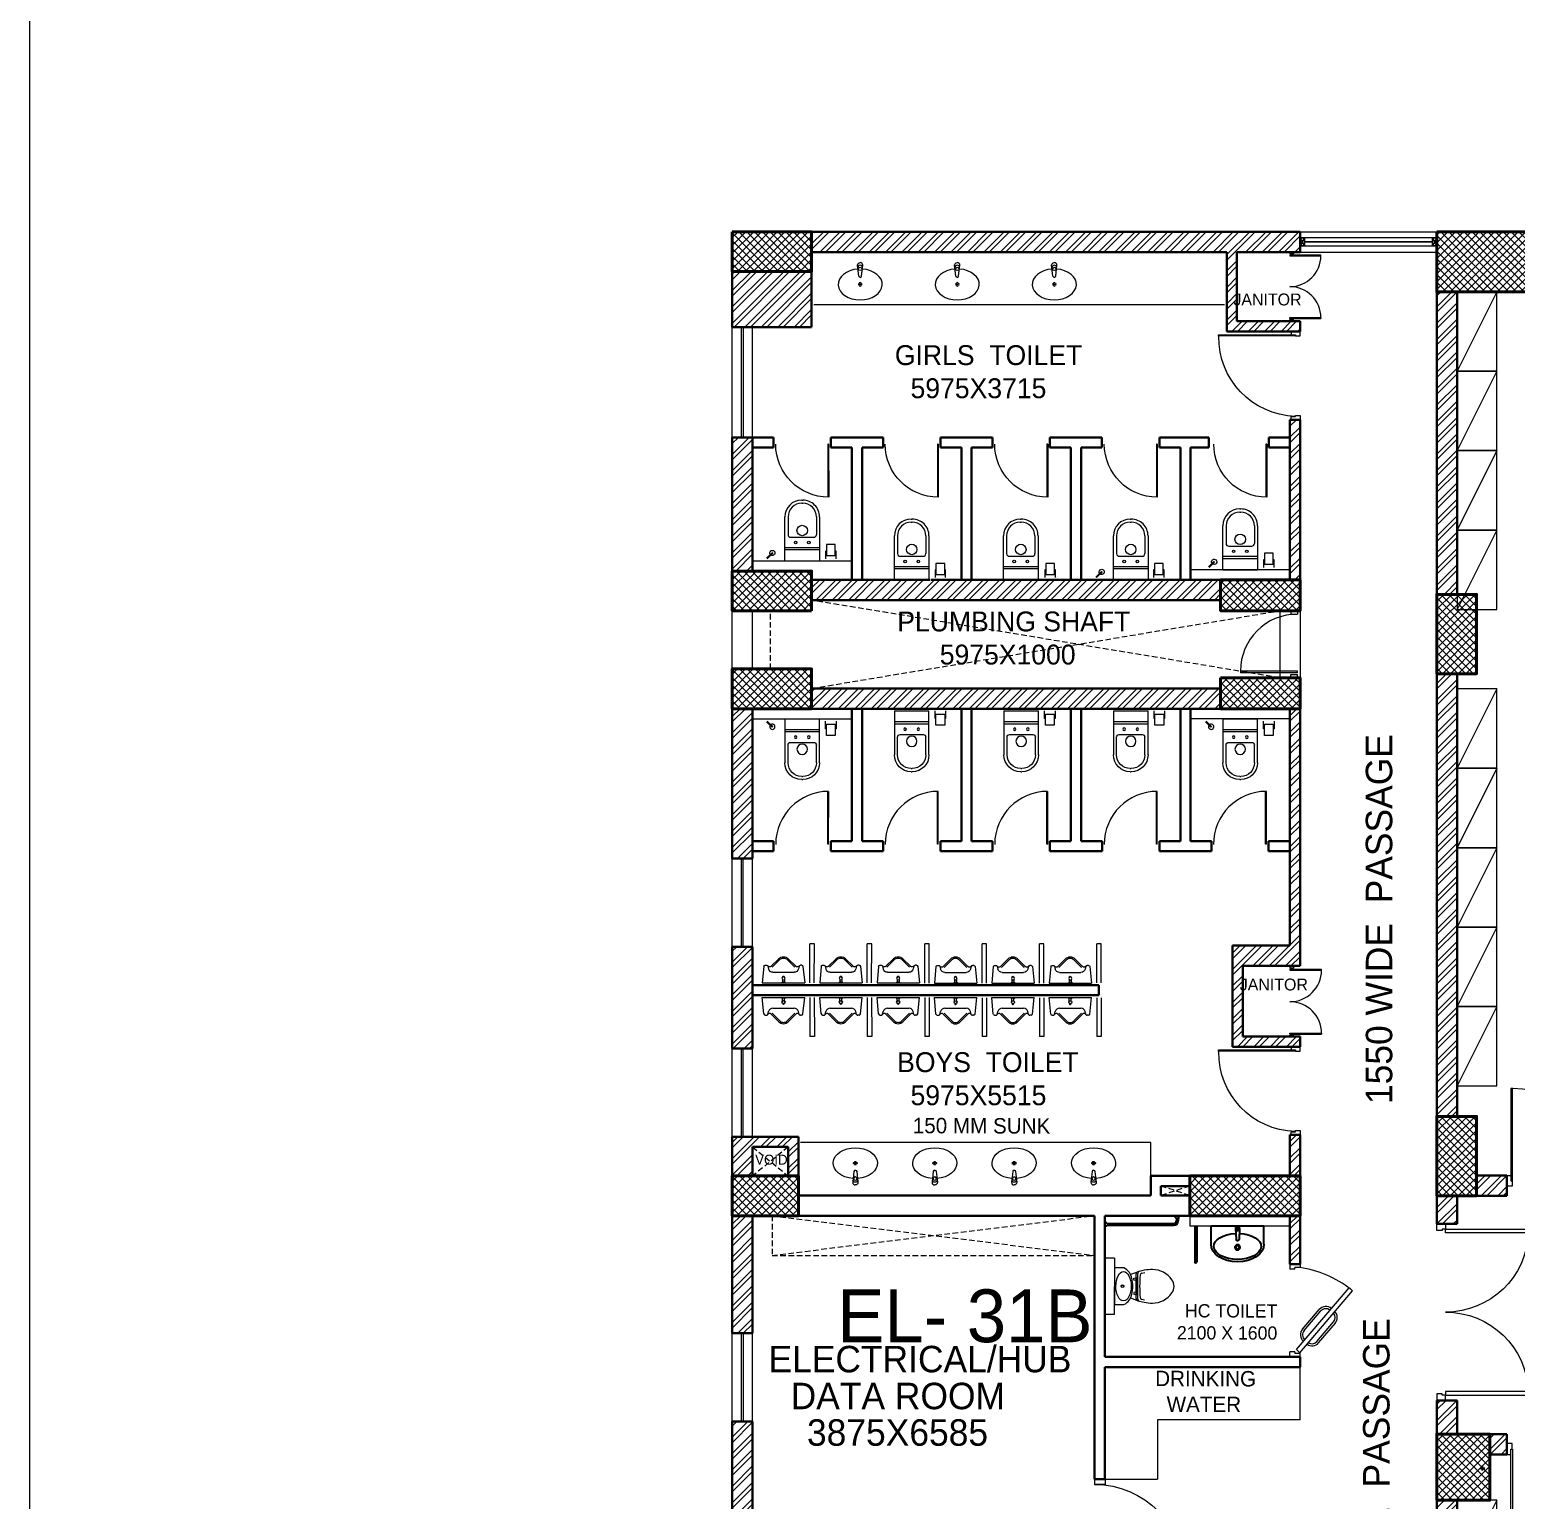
# Model space of a CAD drawing. Header units: millimetres. Extents: x 8275 to 147087, y -297470 to -191881.
# Drawn here: x 8275 to 25121, y -280473 to -263809 of the extents above; entities that cross this region are included whole.
import ezdxf

# ---------------------------------------------------------------- set-up
doc = ezdxf.new("R2010")
doc.units = ezdxf.units.MM
doc.header["$LTSCALE"] = 250
doc.header["$MEASUREMENT"] = 0
doc.linetypes.add('HIDDEN', pattern=[0.375, 0.25, -0.125])
for name, color, linetype, lineweight in [('col', 6, 'Continuous', 40), ('door', 35, 'Continuous', 13), ('ele', 51, 'Continuous', 18), ('fixtures', 31, 'Continuous', 13), ('furniture', 5, 'Continuous', 15), ('hatch', 9, 'Continuous', 0), ('hidden', 153, 'HIDDEN', 13), ('text', 7, 'Continuous', 9), ('wall', 1, 'Continuous', 30), ('win', 4, 'Continuous', 20)]:
    doc.layers.add(name, color=color, linetype=linetype, lineweight=lineweight)
doc.layers.add('FUR', color=140, linetype='Continuous')
doc.styles.get("Standard").update_dxf_attribs({"font": 'GOTHIC.TTF', "height": 100})
pattern_1 = [(45, (-6686.72, -319015.28), (-92.80777, 92.80777), []), (45, (-6624.85, -319015.28), (-92.80777, 92.80777), [])]

# ---------------------------------------------------------------- blocks, each defined once
blk = doc.blocks.new('A$C75BC0A19')
at = {"layer": 'hatch'}
h = blk.add_hatch(dxfattribs=at)
h.set_pattern_fill('ANSI37', color=256, scale=500)
h.paths.add_polyline_path([(-122310, 28834), (-121410, 28834), (-121410, 29284), (-122310, 29284)])
h = blk.add_hatch(dxfattribs=at)
h.set_pattern_fill('ANSI37', color=256, scale=500)
h.paths.add_polyline_path([(-113275, 28604), (-114325, 28604), (-114325, 29284), (-113275, 29284)])
h = blk.add_hatch(dxfattribs=at)
h.set_pattern_fill('ANSI37', color=256, scale=500)
h.set_pattern_definition([(45, (0, 100), (-44.194174, 44.194174), []), (135, (0, 100), (-44.194174, -44.194174), [])])
h.paths.add_polyline_path([(-122310, 24989), (-121410, 24989), (-121410, 25439), (-122310, 25439)])
h = blk.add_hatch(dxfattribs=at)
h.set_pattern_fill('ANSI37', color=256, scale=500)
h.paths.add_polyline_path([(-115875, 25339), (-116775, 25339), (-116775, 24989), (-115875, 24989)])
h = blk.add_hatch(dxfattribs=at)
h.set_pattern_fill('ANSI37', color=256, scale=500, style=0)
h.set_pattern_definition([(45, (-3146160.774, 111834.704), (-44.1941738, 44.1941738), []), (135, (-3146160.774, 111834.704), (-44.1941738, -44.1941738), [])])
h.paths.add_polyline_path([(-114325, 24275), (-113875, 24275), (-113875, 25175), (-114325, 25175)])
h = blk.add_hatch(dxfattribs=at)
h.set_pattern_fill('ANSI37', color=256, scale=500)
h.paths.add_polyline_path([(-122310, 23879), (-121410, 23879), (-121410, 24329), (-122310, 24329)])
h = blk.add_hatch(dxfattribs=at)
h.set_pattern_fill('ANSI37', color=256, scale=500)
h.paths.add_polyline_path([(-115875, 24229), (-116775, 24229), (-116775, 23879), (-115875, 23879)])
h = blk.add_hatch(dxfattribs=at)
h.set_pattern_fill('ANSI37', color=256, scale=500, style=0)
h.set_pattern_definition([(45, (-3146160.85, 105918.865), (-44.1941738, 44.1941738), []), (135, (-3146160.85, 105918.865), (-44.1941738, -44.1941738), [])])
h.paths.add_polyline_path([(-114325, 18359), (-113875, 18359), (-113875, 19259), (-114325, 19259)])
h = blk.add_hatch(dxfattribs=at)
h.set_pattern_fill('ANSI37', color=256, scale=500)
h.paths.add_polyline_path([(-122310, 18134), (-121560, 18134), (-121560, 18584), (-122310, 18584)])
h = blk.add_hatch(dxfattribs=at)
h.set_pattern_fill('ANSI37', color=256, scale=500)
h.paths.add_polyline_path([(-115875, 18584), (-117125, 18584), (-117125, 18134), (-115875, 18134)])
h = blk.add_hatch(dxfattribs=at)
h.set_pattern_fill('ANSI37', color=256, scale=500, style=0)
h.set_pattern_definition([(45, (-3146160.866, 102318.81), (-44.1941738, 44.1941738), []), (135, (-3146160.866, 102318.81), (-44.1941738, -44.1941738), [])])
h.paths.add_polyline_path([(-113725, 14909), (-113725, 15659), (-114325, 15659), (-114325, 14909)])
at = {"layer": 'col'}
for points, elevation in [([(-122310, 29284), (-122310, 28834), (-121410, 28834), (-121410, 29284)], 13625), ([(-122310, 29284), (-122310, 28834), (-121410, 28834), (-121410, 29284)], 13625), ([(-114325, 29284), (-113275, 29284), (-113275, 28604), (-114325, 28604)], -8), ([(-121410, 24989), (-121410, 25439), (-122310, 25439), (-122310, 24989)], 23999), ([(-116775, 25339), (-116775, 24989), (-115875, 24989), (-115875, 25339)], 13625), ([(-114325, 24275), (-113875, 24275), (-113875, 25175), (-114325, 25175)], -4747), ([(-121410, 23879), (-121410, 24329), (-122310, 24329), (-122310, 23879)], 13625), ([(-116775, 24229), (-116775, 23879), (-115875, 23879), (-115875, 24229)], 13625), ([(-114325, 18359), (-113875, 18359), (-113875, 19259), (-114325, 19259)], 16885), ([(-121560, 18134), (-121560, 18584), (-122310, 18584), (-122310, 18134)], -12456), ([(-117125, 18584), (-117125, 18134), (-115875, 18134), (-115875, 18584)], 13625), ([(-114325, 14909), (-113725, 14909), (-113725, 15659), (-114325, 15659)], -4747)]:
    blk.add_lwpolyline(points, close=True, dxfattribs=dict(at, elevation=elevation))
blk = doc.blocks.new('Handicapped Door-flat-1')
at = {"ltscale": 0.1}
for p, q in [((-728, 285), (-728, 229)), ((-728, 285), (-613, 285)), ((-671, 229), (-728, 229)), ((-671, 229), (-671, 247)), ((-613, 247), (-671, 247)), ((-613, 285), (-613, 247)), ((-655, -683), (-56, 17)), ((-56, 17), (-17, -18)), ((-616, -718), (-17, -18)), ((-586, -451), (-395, -228)), ((-567, -467), (-377, -244)), ((-258, -218), (-258, -218)), ((-422, -591), (-232, -368)), ((-404, -607), (-213, -384)), ((-728, -765), (-728, -708)), ((-671, -708), (-728, -708)), ((-728, -765), (-613, -765)), ((-671, -708), (-671, -726)), ((-613, -726), (-671, -726)), ((-616, -718), (-655, -683)), ((-613, -765), (-613, -726))]:
    blk.add_line(p, q, dxfattribs=at)
for centre, major_axis, start_param, end_param in [((-800, -984), (0, 1246), 5.624712, 6.133266), ((-321, -292), (0, 97.7), 5.575271, 7.146068), ((-321, -292), (0, 73.3), 5.575271, 7.146068), ((-288, -320), (0, 73.3), 4.004475, 5.452185), ((-288, -320), (0, 97.7), 4.004475, 5.483059), ((-511, -515), (0, 97.7), 0.862882, 2.433679), ((-511, -515), (0, 73.3), 0.862882, 2.433679), ((-478, -543), (0, 97.7), 2.525891, 4.004475), ((-478, -543), (0, 73.3), 2.556765, 4.004475)]:
    blk.add_ellipse(centre, major_axis=major_axis, ratio=0.999121, start_param=start_param, end_param=end_param)
blk = doc.blocks.new('A$C28F52225')
for points in [[(100, 50), (60, 50), (60, 990), (100, 990)], [(1900, 50), (1940, 50), (1940, 990), (1900, 990)], [(75, -50), (0, -50), (0, 50), (60, 50), (60, 10), (75, 10)], [(1925, -50), (2000, -50), (2000, 50), (1940, 50), (1940, 10), (1925, 10)]]:
    blk.add_lwpolyline(points, close=True)
for centre, start, end in [((60, 50), 0, 87.5611), ((1940, 50), 92.4389, 180)]:
    blk.add_arc(centre, 940, start, end)
blk = doc.blocks.new('d900')
for p, q in [((67.5, 0), (67.5, 765)), ((90, 765), (67.5, 765)), ((90, 0), (90, 765)), ((0, 90), (45, 90)), ((0, 0), (45, 0)), ((45, 90), (45, 0)), ((67.5, 0), (90, 0)), ((855, 90), (855, 0)), ((900, 90), (855, 90)), ((900, 0), (855, 0))]:
    blk.add_line(p, q)
blk.add_arc((90, 0), 765, 0, 90)
blk = doc.blocks.new('D1-1000')
for p, q in [((-951, 0), (-1000, 0)), ((-1000, 0), (-1000, -102)), ((-951, -53), (-951, 0)), ((-49, 0), (0, 0)), ((-49, -53), (-49, 0)), ((0, 0), (0, -102)), ((-1000, -102), (-963, -102)), ((-963, -53), (-951, -53)), ((-963, -102), (-963, -53)), ((-51, -53), (-51, -923)), ((-37, -53), (-49, -53)), ((-37, -923), (-37, -53)), ((-37, -102), (-37, -53)), ((0, -102), (-37, -102)), ((-55, -923), (-37, -923))]:
    blk.add_line(p, q)
blk.add_ellipse((-40, 2), major_axis=(646, 675), ratio=0.977435, start_param=2.382767, end_param=3.900418)
blk = doc.blocks.new('toilet')
at = {"layer": 'fixtures'}
for p, q in [((0, 202), (0, -202)), ((105, 208), (5, 208)), ((338, 181), (265, 165)), ((250, 156), (181, 132)), ((220, 90), (245, 94)), ((220, 70), (220, 90)), ((245, 66), (220, 70)), ((245, 97), (245, 140)), ((245, -97), (245, 97)), ((245, 88), (251, 88)), ((251, 72), (245, 72)), ((251, 88), (251, 72)), ((255, -87), (255, 87)), ((265, -145), (265, 145)), ((310, 149), (342, 156)), ((181, -132), (250, -156)), ((245, -66), (220, -70)), ((220, -70), (220, -90)), ((220, -90), (245, -94)), ((251, -72), (245, -72)), ((245, -88), (251, -88)), ((245, -140), (245, -97)), ((251, -88), (251, -72)), ((265, -165), (338, -181)), ((342, -156), (310, -149)), ((5, -208), (105, -208))]:
    blk.add_line(p, q, dxfattribs=at)
for radius in [16, 13]:
    blk.add_circle((90, 0), radius, dxfattribs=at)
for centre, radius, start, end in [((5, 202), 5, 90, 180), ((41, 64), 157, 36.0015, 65.8444), ((430, -287), 477, 90.0002, 101.1575), ((430, -81), 271, 35.1556, 90.0607), ((-117, -12), 331, 18.2042, 30.5751), ((-350, -28), 560, 2.8785, 12.3105), ((-350, 28), 560, 347.6895, 357.1215), ((270, 140), 25, 142.573, 180.002), ((250, 97), 5, 180, 270), ((270, 140), 25, 102.497, 142.568), ((250, 87), 5, 0, 90.001), ((290, 145), 25, 115.488, 180), ((1868, 0), 1583, 175.408, 184.592), ((315, 125), 25, 102.5, 175.408), ((541, 0), 134, 325.855, 34.145), ((41, -64), 157, 294.1556, 323.9985), ((-117, 12), 331, 329.4249, 341.7958), ((250, -97), 5, 90, 180), ((270, -140), 25, 179.998, 217.427), ((250, -87), 5, 269.999, 0), ((270, -140), 25, 217.432, 257.503), ((290, -145), 25, 179.999, 244.512), ((315, -125), 25, 184.592, 257.5), ((430, 81), 271, 269.9393, 324.8444), ((5, -202), 5, 180, 270), ((430, 287), 477, 258.8425, 269.9998)]:
    blk.add_arc(centre, radius, start, end, dxfattribs=at)
blk.add_ellipse((102, 0), major_axis=(0, -166), ratio=0.524375, dxfattribs=at)
blk = doc.blocks.new('HD-WB')
for p, q in [((0, 210), (0, 0)), ((600, 208), (600, 0)), ((0, 0), (278, 0)), ((276, 28), (283, 154)), ((278, 0), (600, 0)), ((324, 28), (317, 154))]:
    blk.add_line(p, q)
for centre, radius in [((300, 243), 30), ((300, 243), 20), ((300, 28), 24.3), ((300, 28), 16.2)]:
    blk.add_circle(centre, radius)
blk.add_arc((300, 154), 17.1, 359.9943, 179.9943)
for centre, major_axis, ratio, start_param, end_param in [((300, 208), (-300, 0), 0.667533, 3.141593, 6.283185), ((300, 232), (268, 0), 0.552016, -1.490812, 4.632335)]:
    blk.add_ellipse(centre, major_axis=major_axis, ratio=ratio, start_param=start_param, end_param=end_param)
blk = doc.blocks.new('A$C2BFC0EEF')
at = {"linetype": 'Continuous'}
for p, q in [((-6, 6), (-14, 14)), ((-5, 3), (-5, 3)), ((3, 5), (3, 5)), ((6, 6), (14, 14)), ((-6, -6), (-14, -14)), ((-3, -5), (-3, -5)), ((5, -3), (5, -3)), ((6, -6), (14, -14))]:
    blk.add_line(p, q, dxfattribs=at)
for points in [[(0, 79, -0.344513), (-16, 95), (-30, 217, -0.413837), (0, 247, -174.780094)], [(0, 79, 0.344513), (16, 95), (30, 217, 0.413837), (0, 247, 174.780094)]]:
    blk.add_lwpolyline(points, format="xyb", dxfattribs=at)
blk.add_circle((0, 175), 19, dxfattribs=at)
for centre, radius, start, end in [((0, 190), 27, 89.2747, 175.7429), ((0, 190), 27, 4.2571, 90.7253), ((0, 0), 20, 149.4775, 210.5225), ((0, 0), 20, 59.4775, 120.5225), ((-9, 0), 4.76, 315, 45), ((0, 9), 4.76, 225, 315), ((9, 0), 4.76, 135, 225), ((0, 0), 20, 329.4775, 30.5225), ((0, 0), 20, 239.4775, 300.5225), ((0, -9), 4.76, 45, 135)]:
    blk.add_arc(centre, radius, start, end, dxfattribs=at)
blk.add_ellipse((0, 0), major_axis=(250, 0), ratio=0.7, start_param=1.671755, end_param=7.753023, dxfattribs=at)
blk = doc.blocks.new('A$C08577F4B')
at = {"layer": 'door'}
for p, q in [((-48, 0), (-48, -24)), ((0, 0), (0, -24)), ((0, -36), (-405, -36)), ((-405, -48), (-405, -36)), ((0, -48), (-405, -48)), ((-48, -24), (0, -24)), ((0, -36), (0, -48)), ((0, -857), (-405, -857)), ((-405, -857), (-405, -869)), ((0, -869), (-405, -869)), ((-48, -881), (0, -881)), ((-48, -905), (-48, -881)), ((0, -869), (0, -857)), ((0, -905), (0, -881))]:
    blk.add_line(p, q, dxfattribs=at)
for centre, start, end in [((0, -48), 180, 270), ((0, -857), 90, 180)]:
    blk.add_arc(centre, 405, start, end, dxfattribs=at)
blk = doc.blocks.new('wc')
for p, q in [((0, 195.9375), (498.75, 195.9375)), ((0, 195.9375), (0, -195.9375)), ((124.6875, -195.9375), (124.6875, 195.9375)), ((148.4375, -195.9375), (148.4375, 195.9375)), ((267.1875, 130.625), (267.1875, -130.625)), ((498.75, 160.3125), (296.875, 160.3125)), ((653.125, 5.9375), (653.125, -5.9375)), ((688.75, 5.9375), (688.75, -5.9375)), ((498.75, -160.3125), (296.875, -160.3125)), ((498.75, -195.9375), (0, -195.9375))]:
    blk.add_line(p, q)
for centre, radius in [((207.8125, 74.8125), 14.25), ((344.375, 0), 59.375), ((207.8125, -74.8125), 14.25)]:
    blk.add_circle(centre, radius)
for centre, radius, start, end in [((498.75, 5.9375), 190, 0, 90), ((296.875, 130.625), 29.6875, 90, 180), ((498.75, 5.9375), 154.375, 0, 90), ((296.875, -130.625), 29.6875, 180, 270), ((498.75, -5.9375), 190, 270, 0), ((498.75, -5.9375), 154.375, 270, 0)]:
    blk.add_arc(centre, radius, start, end)
blk = doc.blocks.new('TP')
blk.add_lwpolyline([(-125, 0), (0, 0), (0, 100), (-125, 100)], close=True)
for points in [[(37, 110), (-50, 110), (-50, 100)], [(-50, 0), (-50, -10), (37, -10)]]:
    blk.add_lwpolyline(points)
blk = doc.blocks.new('HF')
for points in [[(3, -3), (-4, 4), (-65, -58)], [(-4, 4), (3, -3), (-58, -65)]]:
    blk.add_lwpolyline(points)
blk.add_arc((0, 0), 29.6, 234.7207, 215.2793)
blk = doc.blocks.new('GRID FLOORBLOCK B$0$Door-flat-32')
at = {"layer": 'door'}
for p, q in [((348, 4), (341, 722)), ((359, 4), (352, 722)), ((359, 4), (348, 4))]:
    blk.add_line(p, q, dxfattribs=at)
blk.add_ellipse((359, 4), major_axis=(-660, -284), ratio=1, start_param=-1.966344, end_param=-0.395548, dxfattribs=at)
blk = doc.blocks.new('BC13-145')
for p, q in [((-195, 227), (-195, 212)), ((-186, 198), (-153, 190)), ((-181, 242), (5, 260)), ((5, 260), (5, -220)), ((-183, 160), (-269, 73)), ((-172, 149), (-259, 63)), ((-115, 141), (-115, -101)), ((-35, 33), (-2, 33)), ((-35, 8), (-2, 8)), ((-2, 5), (-2, 35)), ((-183, -119), (-269, -33)), ((-172, -109), (-259, -22)), ((-186, -157), (-153, -149)), ((-195, -186), (-195, -171)), ((-181, -201), (5, -220))]:
    blk.add_line(p, q)
blk.add_circle((-47, 20), 17.5)
for centre, radius, start, end in [((-180, 227), 15, 95.7064, 180), ((-180, 212), 15, 180, 239.182), ((-200, 178), 25, 314.8465, 59.182), ((-165, 141), 50, 0, 75.9612), ((-217, 20), 75, 134.8456, 225.1517), ((-217, 20), 60, 134.8456, 225.1517), ((-65, 20), 7.5, 77.6264, 282.3736), ((5, 35), 7.5, 90, 180), ((5, 5), 7.5, 180, 270), ((-180, -171), 15, 120.818, 180), ((-200, -137), 25, 300.818, 45.1535), ((-165, -101), 50, 284.0388, 0), ((-180, -186), 15, 180, 264.2936)]:
    blk.add_arc(centre, radius, start, end)
blk = doc.blocks.new('storage')
at = {"layer": 'furniture', "linetype": 'ByBlock', "ltscale": 100}
blk.add_line((0, 450), (900, 0), dxfattribs=at)
blk.add_lwpolyline([(0, 0), (900, 0), (900, 450), (0, 450)], close=True, dxfattribs=at)

msp = doc.modelspace()

# ---------------------------------------------------------------- hatches: boundary and pattern name
at = {"layer": 'hatch'}
h = msp.add_hatch(dxfattribs=at)
h.set_pattern_fill('ANSI32', color=256, scale=350, style=0)
h.set_pattern_definition(pattern_1)
h.paths.add_polyline_path([(17136, -266328), (17136, -266098), (22671, -266098), (22671, -266323), (21956, -266328), (21956, -267113), (22671, -267113), (22671, -267228), (21846, -267228), (21841, -266328)])
h = msp.add_hatch(dxfattribs=at)
h.set_pattern_fill('ANSI32', color=256, scale=350, style=0)
h.set_pattern_definition(pattern_1)
h.paths.add_polyline_path([(16236, -266548), (17136, -266548), (17136, -267178), (16236, -267178)])
h = msp.add_hatch(dxfattribs=at)
h.set_pattern_fill('ANSI32', color=256, scale=350, style=0)
h.set_pattern_definition(pattern_1)
h.paths.add_polyline_path([(24221, -276123), (24451, -276123), (24451, -271107), (24222, -271107), (24222, -270207), (24451, -270207), (24451, -266778), (24221, -266778), (24221, -276273), (24221, -276273)])
h = msp.add_hatch(dxfattribs=at)
h.set_pattern_fill('ANSI32', color=256, scale=350, style=0)
h.set_pattern_definition(pattern_1)
h.paths.add_polyline_path([(22671, -268228), (22556, -268228), (22556, -270043), (22671, -270043)])
h = msp.add_hatch(dxfattribs=at)
h.set_pattern_fill('ANSI32', color=256, scale=350, style=0)
h.set_pattern_definition(pattern_1)
h.paths.add_polyline_path([(16236, -269943), (16466, -269943), (16466, -268428), (16236, -268428), (16236, -270043), (16236, -270043)])
h = msp.add_hatch(dxfattribs=at)
h.set_pattern_fill('ANSI32', color=256, scale=350, style=0)
h.set_pattern_definition(pattern_1)
h.paths.add_polyline_path([(21771, -270273), (17136, -270273), (17136, -270043), (21771, -270043)])
h = msp.add_hatch(dxfattribs=at)
h.set_pattern_fill('ANSI32', color=256, scale=350, style=0)
h.set_pattern_definition(pattern_1)
h.paths.add_polyline_path([(17136, -271503), (16986, -271503), (16986, -271503), (21771, -271503), (21771, -271273), (17136, -271273)])
h = msp.add_hatch(dxfattribs=at)
h.set_pattern_fill('ANSI32', color=256, scale=350, style=0)
h.set_pattern_definition(pattern_1)
h.paths.add_polyline_path([(16236, -271503), (16466, -271503), (16466, -273201), (16236, -273201)])
h = msp.add_hatch(dxfattribs=at)
h.set_pattern_fill('ANSI32', color=256, scale=350, style=0)
h.set_pattern_definition(pattern_1)
h.paths.add_polyline_path([(22556, -271503), (22671, -271503), (22671, -274417), (22021, -274417), (22021, -275218), (22671, -275218), (22671, -275333), (21906, -275333), (21906, -274186), (22556, -274187)])
h = msp.add_hatch(dxfattribs=at)
h.set_pattern_fill('ANSI32', color=256, scale=350, style=0)
h.set_pattern_definition(pattern_1)
h.paths.add_polyline_path([(16236, -274201), (16466, -274201), (16466, -275354), (16236, -275354)])
h = msp.add_hatch(dxfattribs=at)
h.set_pattern_fill('ANSI32', color=256, scale=350, style=0)
h.set_pattern_definition(pattern_1)
edge = h.paths.add_edge_path()
edge.add_line((16986, -276798), (16872, -276798))
edge.add_line((16872, -276798), (16871, -276469))
edge.add_line((16871, -276469), (16466, -276469))
edge.add_line((16466, -276469), (16466, -276798))
edge.add_line((16466, -276798), (16236, -276798))
edge.add_line((16236, -276798), (16236, -276367))
edge.add_line((16236, -276367), (16236, -276354))
edge.add_line((16236, -276354), (16986, -276354))
edge.add_line((16986, -276354), (16986, -276798))
h = msp.add_hatch(dxfattribs=at)
h.set_pattern_fill('ANSI32', color=256, scale=350, style=0)
h.set_pattern_definition(pattern_1)
h.paths.add_polyline_path([(22671, -276333), (22556, -276333), (22556, -276798), (22671, -276798)])
h = msp.add_hatch(dxfattribs=at)
h.set_pattern_fill('ANSI32', color=256, scale=350, style=0)
h.set_pattern_definition(pattern_1)
h.paths.add_polyline_path([(24671, -276793), (25016, -276793), (25016, -277023), (24671, -277023)])
h = msp.add_hatch(dxfattribs=at)
h.set_pattern_fill('ANSI32', color=256, scale=350, style=0)
h.set_pattern_definition(pattern_1)
h.paths.add_polyline_path([(24221, -277023), (24451, -277023), (24451, -277341), (24221, -277341)])
h = msp.add_hatch(dxfattribs=at)
h.set_pattern_fill('ANSI32', color=256, scale=350, style=0)
h.set_pattern_definition(pattern_1)
h.paths.add_polyline_path([(16236, -278581), (16467, -278581), (16467, -277248), (16236, -277248)])
h = msp.add_hatch(dxfattribs=at)
h.set_pattern_fill('ANSI32', color=256, scale=350, style=0)
h.set_pattern_definition(pattern_1)
h.paths.add_polyline_path([(22556, -277798), (22671, -277798), (22671, -277248), (22556, -277248)])
h = msp.add_hatch(dxfattribs=at)
h.set_pattern_fill('ANSI32', color=256, scale=350, style=0)
h.set_pattern_definition(pattern_1)
h.paths.add_polyline_path([(24221, -279341), (24451, -279341), (24451, -279723), (24221, -279723)])
h = msp.add_hatch(dxfattribs=at)
h.set_pattern_fill('ANSI32', color=256, scale=350, style=0)
h.set_pattern_definition(pattern_1)
h.paths.add_polyline_path([(16236, -280913), (16467, -280913), (16467, -279581), (16236, -279581)])
h = msp.add_hatch(dxfattribs=at)
h.set_pattern_fill('ANSI32', color=256, scale=350, style=0)
h.set_pattern_definition(pattern_1)
h.paths.add_polyline_path([(24821, -279723), (24821, -279953), (25016, -279953), (25016, -279723), (24671, -279723), (24671, -279723)])
h = msp.add_hatch(dxfattribs=at)
h.set_pattern_fill('ANSI32', color=256, scale=350, style=0)
h.set_pattern_definition(pattern_1)
h.paths.add_polyline_path([(24221, -280473), (24451, -280473), (24451, -290623), (24221, -290623)])

# ---------------------------------------------------------------- linework, layer by layer
for p, q in [((21261, -277273, -11301), (21261, -277248, -11301)), ((21299, -277273, -11301), (21299, -277248, -11301)), ((20482, -277328, -11301), (20457, -277328, -11301)), ((20482, -277367, -11301), (20457, -277367, -11301)), ((24714, -280109, -11301), (24764, -280109, -11301)), ((24739, -280134, -11301), (24739, -280084, -11301))]:
    msp.add_line(p, q)
at = {"extrusion": (-0.044049, -1.12659e-05, 0.999029)}
msp.add_line((21293, -277280, -11301), (21268, -277280, -11301), dxfattribs=at)
at = {"extrusion": (-0.046989, 8.33092e-11, 0.998895)}
for p, q in [((21270, -277280, -11301), (21270, -277307, -11301)), ((21290, -277280, -11301), (21290, -277307, -11301)), ((20489, -277337, -11301), (21240, -277337, -11301)), ((20489, -277357, -11301), (21240, -277357, -11301))]:
    msp.add_line(p, q, dxfattribs=at)
at = {"extrusion": (-0.046978, 0.002943, 0.998892)}
msp.add_line((20489, -277335, -11301), (20489, -277360, -11301), dxfattribs=at)
at = {"extrusion": (-0.045375, 0.001763, 0.998968)}
for p, q in [((21477, -277363, -11301), (21477, -277771, -11301)), ((21502, -277363, -11301), (21502, -277771, -11301))]:
    msp.add_line(p, q, dxfattribs=at)
at = {"extrusion": (-0.044049, -1.12659e-05, 0.999029)}
for centre, start, end in [((277285, 20672, -12223), 86.7557, 179.9726), ((277285, 20710, -12225), 179.9726, 273.1895)]:
    msp.add_arc(centre, 6.68, start, end, dxfattribs=at)
at = {"extrusion": (-0.046978, 0.002943, 0.998892)}
for centre, start, end in [((275505, 37213, -13067), 273.5678, 6.7847), ((275543, 37215, -13067), 180.3509, 273.5678)]:
    msp.add_arc(centre, 6.68, start, end, dxfattribs=at)
at = {"extrusion": (-0.046989, 8.33092e-11, 0.998895)}
for radius in [50, 30]:
    msp.add_arc((277307, 20686, -12286), radius, 0, 90, dxfattribs=at)
at = {"extrusion": (-0.045375, 0.001763, 0.998968)}
msp.add_arc((276727, 31709, -12754), 12.5, 272.2264, 92.2264, dxfattribs=at)
at = {"layer": 'ele'}
for p, q in [((22671, -266098, -11301), (24221, -266098, -11301)), ((22671, -266328, -11301), (24221, -266328, -11301)), ((16466, -269828, -11301), (17592, -269828, -11301)), ((22556, -269928, -11301), (21430, -269928, -11301)), ((16236, -271053, -11301), (16236, -270393, -11301)), ((16466, -271053, -11301), (16466, -270393, -11301)), ((22441, -270393, -11301), (22441, -271153, -11301)), ((22671, -270393, -11301), (22671, -271153, -11301)), ((16466, -271618, -11301), (17592, -271618, -11301)), ((22556, -271618, -11301), (21430, -271618, -11301)), ((22671, -279563, -11301), (22671, -278963, -11301)), ((22671, -279563, -11301), (21057, -279563, -11301)), ((20457, -280234, -11301), (21057, -280234, -11301))]:
    msp.add_line(p, q, dxfattribs=at)
at = {"layer": 'ele', "extrusion": (-0.048268, -0.001304, 0.998834)}
for p, q in [((20568, -277729, -11301), (20457, -277729, -11301)), ((20566, -278366, -11301), (20457, -278366, -11301))]:
    msp.add_line(p, q, dxfattribs=at)
at = {"layer": 'ele', "extrusion": (-0.048657, -0.001166, 0.998815)}
msp.add_line((20568, -277729, -11301), (20566, -278366, -11301), dxfattribs=at)
at = {"layer": 'ele', "extrusion": (-0.046989, 8.33092e-11, 0.998895)}
msp.add_line((21057, -279563, -11301), (21057, -280234, -11301), dxfattribs=at)
at = {"layer": 'ele', "elevation": -11301}
msp.add_lwpolyline([(22556, -277248), (21423, -277248), (21423, -277363), (22556, -277363)], close=True, dxfattribs=at)
at = {"layer": 'fixtures'}
for p, q in [((21816, -266928, -11301), (17161, -266928, -11301)), ((20980, -276418, -11301), (17011, -276418, -11301)), ((20980, -276798, -11301), (20980, -276418, -11301))]:
    msp.add_line(p, q, dxfattribs=at)
at = {"layer": 'fixtures', "extrusion": (-0.047174, 0.002946, 0.998882)}
for p, q in [((17116, -274611, -11301), (17117, -274168, -11301)), ((17166, -274611, -11301), (17167, -274168, -11301)), ((17766, -274611, -11301), (17767, -274168, -11301)), ((17816, -274611, -11301), (17817, -274168, -11301)), ((18417, -274612, -11301), (18417, -274168, -11301)), ((18467, -274612, -11301), (18467, -274168, -11301)), ((19067, -274613, -11301), (19067, -274168, -11301)), ((19117, -274613, -11301), (19117, -274168, -11301)), ((19717, -274613, -11301), (19717, -274168, -11301)), ((19767, -274613, -11301), (19767, -274168, -11301)), ((20367, -274611, -11301), (20367, -274168, -11301)), ((20417, -274611, -11301), (20417, -274168, -11301))]:
    msp.add_line(p, q, dxfattribs=at)
at = {"layer": 'fixtures', "extrusion": (-0.048442, 0.002947, 0.998822)}
for p, q in [((17167, -274168, -11301), (17116, -274168, -11301)), ((17817, -274168, -11301), (17766, -274168, -11301)), ((18467, -274168, -11301), (18417, -274168, -11301)), ((19117, -274168, -11301), (19067, -274168, -11301)), ((19767, -274168, -11301), (19717, -274168, -11301)), ((20417, -274168, -11301), (20367, -274168, -11301))]:
    msp.add_line(p, q, dxfattribs=at)
at = {"layer": 'fixtures', "extrusion": (-0.047174, -0.002946, 0.998882)}
for p, q in [((17116, -274776, -11301), (17117, -275218, -11301)), ((17166, -274776, -11301), (17167, -275218, -11301)), ((17766, -274776, -11301), (17767, -275218, -11301)), ((17816, -274776, -11301), (17817, -275218, -11301)), ((18417, -274777, -11301), (18417, -275218, -11301)), ((18467, -274777, -11301), (18467, -275218, -11301)), ((19067, -274778, -11301), (19067, -275218, -11301)), ((19117, -274778, -11301), (19117, -275218, -11301)), ((19717, -274778, -11301), (19717, -275218, -11301)), ((19767, -274778, -11301), (19767, -275218, -11301)), ((20367, -274778, -11301), (20367, -275218, -11301)), ((20417, -274778, -11301), (20417, -275218, -11301))]:
    msp.add_line(p, q, dxfattribs=at)
at = {"layer": 'fixtures', "extrusion": (-0.048442, -0.002947, 0.998822)}
for p, q in [((17167, -275218, -11301), (17117, -275218, -11301)), ((17817, -275218, -11301), (17767, -275218, -11301)), ((18467, -275218, -11301), (18417, -275218, -11301)), ((19117, -275218, -11301), (19067, -275218, -11301)), ((19767, -275218, -11301), (19717, -275218, -11301)), ((20417, -275218, -11301), (20367, -275218, -11301))]:
    msp.add_line(p, q, dxfattribs=at)
at = {"layer": 'fixtures', "elevation": -11301}
msp.add_lwpolyline([(21095, -276913), (21095, -277018), (21421, -277018), (21421, -276913)], close=True, dxfattribs=at)
at = {"layer": 'hidden'}
for p, q in [((22441, -271153, -11301), (17136, -270273, -11301)), ((17136, -271273, -11301), (22441, -270393, -11301)), ((16466, -276469, -11301), (16871, -276798, -11301)), ((16871, -276469, -11301), (16466, -276798, -11301)), ((21421, -276913, -11301), (21095, -277018, -11301)), ((21421, -277018, -11301), (21095, -276913, -11301)), ((16687, -277698, -11301), (20342, -277248, -11301)), ((16687, -277248, -11301), (20342, -277698, -11301))]:
    msp.add_line(p, q, dxfattribs=at)
at = {"layer": 'hidden', "elevation": -11301}
msp.add_lwpolyline([(16669, -271053), (16669, -270393), (17136, -270393), (17136, -270273), (21771, -270273), (21771, -270393), (22441, -270393), (22441, -271153), (21771, -271153), (21771, -271273), (17136, -271273), (17136, -271053), (16669, -271053)], dxfattribs=at)
msp.add_lwpolyline([(20342, -277698), (20342, -277248), (16687, -277248), (16687, -277698)], close=True, dxfattribs=at)
at = {"layer": 'text', "linetype": 'ByBlock', "ltscale": 100, "elevation": -15927}
msp.add_lwpolyline([(8275, -262122), (143047, -262122), (143047, -297470), (8275, -297470)], close=True, dxfattribs=at)
at = {"layer": 'wall'}
for p, q in [((22671, -266098, -11301), (17136, -266098, -11301)), ((22671, -266098, -11301), (22671, -266328, -11301)), ((17136, -266328, -11301), (21841, -266328, -11301)), ((21841, -267228, -11301), (21841, -266328, -11301)), ((21956, -266328, -11301), (22671, -266328, -11301)), ((21956, -267113, -11301), (21956, -266328, -11301)), ((16236, -267178, -11301), (16236, -266548, -11301)), ((17136, -266548, -11301), (17136, -267178, -11301)), ((24221, -266778, -11301), (24221, -270207, -11301)), ((24451, -266778, -11301), (24451, -270207, -11301)), ((17136, -267178, -11301), (16236, -267178, -11301)), ((22671, -267113, -11301), (21956, -267113, -11301)), ((22671, -267228, -11301), (22671, -267113, -11301)), ((22671, -267228, -11301), (21841, -267228, -11301)), ((22556, -268228, -11301), (22556, -270043, -11301)), ((22556, -268228, -11301), (22556, -268428, -11301)), ((22671, -268228, -11301), (22556, -268228, -11301)), ((22556, -268228, -11301), (22556, -268428, -11301)), ((22671, -268228, -11301), (22556, -268228, -11301)), ((22556, -268228, -11301), (22556, -268428, -11301)), ((22671, -268228, -11301), (22671, -270043, -11301)), ((22671, -268228, -11301), (22671, -270043, -11301)), ((16466, -268428, -11301), (16236, -268428, -11301)), ((16236, -268428, -11301), (16236, -269943, -11301)), ((16466, -269943, -11301), (16466, -268428, -11301)), ((16466, -268428, -11301), (16704, -268428, -11301)), ((16704, -268428, -11301), (16704, -268543, -11301)), ((17354, -268428, -11301), (17354, -268543, -11301)), ((17354, -268428, -11301), (17945, -268428, -11301)), ((17945, -268428, -11301), (17945, -268543, -11301)), ((18595, -268428, -11301), (19186, -268428, -11301)), ((18595, -268428, -11301), (18595, -268543, -11301)), ((19186, -268428, -11301), (19186, -268543, -11301)), ((19836, -268428, -11301), (20423, -268428, -11301)), ((19836, -268428, -11301), (19836, -268543, -11301)), ((20423, -268428, -11301), (20423, -268543, -11301)), ((21077, -268428, -11301), (21638, -268428, -11301)), ((21077, -268428, -11301), (21077, -268543, -11301)), ((21638, -268428, -11301), (21638, -268543, -11301)), ((22318, -268428, -11301), (22556, -268428, -11301)), ((22318, -268428, -11301), (22318, -268543, -11301)), ((16466, -268543, -11301), (16704, -268543, -11301)), ((17354, -268543, -11301), (17592, -268543, -11301)), ((17592, -270043, -11301), (17592, -268543, -11301)), ((17707, -268543, -11301), (17945, -268543, -11301)), ((17707, -270043, -11301), (17707, -268543, -11301)), ((18595, -268543, -11301), (18833, -268543, -11301)), ((18833, -270043, -11301), (18833, -268543, -11301)), ((18948, -268543, -11301), (19186, -268543, -11301)), ((18948, -270043, -11301), (18948, -268543, -11301)), ((19836, -268543, -11301), (20074, -268543, -11301)), ((20074, -270043, -11301), (20074, -268543, -11301)), ((20189, -268543, -11301), (20423, -268543, -11301)), ((20189, -270043, -11301), (20189, -268543, -11301)), ((21077, -268543, -11301), (21315, -268543, -11301)), ((21315, -270043, -11301), (21315, -268543, -11301)), ((21430, -268543, -11301), (21638, -268543, -11301)), ((21430, -270043, -11301), (21430, -268543, -11301)), ((22318, -268543, -11301), (22556, -268543, -11301)), ((18478, -270043, -11301), (17136, -270043, -11301)), ((21771, -270043, -11301), (18490, -270043, -11301)), ((17136, -270273, -11301), (21771, -270273, -11301)), ((24221, -271107, -11301), (24221, -276123, -11301)), ((24451, -271107, -11301), (24451, -276123, -11301)), ((17136, -271273, -11301), (21771, -271273, -11301)), ((16236, -271503, -11301), (16236, -273201, -11301)), ((16466, -271503, -11301), (16466, -273201, -11301)), ((17136, -271503, -11301), (21771, -271503, -11301)), ((17592, -273003, -11301), (17592, -271503, -11301)), ((17707, -273003, -11301), (17707, -271503, -11301)), ((21771, -271503, -11301), (18490, -271503, -11301)), ((18833, -273003, -11301), (18833, -271503, -11301)), ((18948, -273003, -11301), (18948, -271503, -11301)), ((20074, -273003, -11301), (20074, -271503, -11301)), ((20189, -273003, -11301), (20189, -271503, -11301)), ((21315, -273003, -11301), (21315, -271503, -11301)), ((21430, -273003, -11301), (21430, -271503, -11301)), ((22556, -271503, -11301), (22556, -274187, -11301)), ((22671, -271503, -11301), (22671, -274416, -11301)), ((16466, -273003, -11301), (16704, -273003, -11301)), ((16704, -273003, -11301), (16704, -273118, -11301)), ((17354, -273003, -11301), (17592, -273003, -11301)), ((17354, -273003, -11301), (17354, -273118, -11301)), ((17707, -273003, -11301), (17945, -273003, -11301)), ((17945, -273003, -11301), (17945, -273118, -11301)), ((18595, -273003, -11301), (18833, -273003, -11301)), ((18595, -273003, -11301), (18595, -273118, -11301)), ((18948, -273003, -11301), (19186, -273003, -11301)), ((19186, -273003, -11301), (19186, -273118, -11301)), ((19836, -273003, -11301), (20074, -273003, -11301)), ((19836, -273003, -11301), (19836, -273118, -11301)), ((20189, -273003, -11301), (20427, -273003, -11301)), ((20427, -273003, -11301), (20427, -273118, -11301)), ((21077, -273003, -11301), (21315, -273003, -11301)), ((21077, -273003, -11301), (21077, -273118, -11301)), ((21430, -273003, -11301), (21668, -273003, -11301)), ((21668, -273003, -11301), (21668, -273118, -11301)), ((22315, -273003, -11301), (22556, -273003, -11301)), ((22315, -273118, -11301), (22315, -273003, -11301)), ((16236, -273201, -11301), (16466, -273201, -11301)), ((16236, -273201, -11301), (16236, -273201, -11301)), ((16466, -273118, -11301), (16466, -273118, -11301)), ((16466, -273118, -11301), (16704, -273118, -11301)), ((17354, -273118, -11301), (17945, -273118, -11301)), ((18595, -273118, -11301), (19186, -273118, -11301)), ((18833, -273118, -11301), (18833, -273118, -11301)), ((18948, -273118, -11301), (18948, -273118, -11301)), ((19836, -273118, -11301), (20427, -273118, -11301)), ((20074, -273118, -11301), (20074, -273118, -11301)), ((21077, -273118, -11301), (21668, -273118, -11301)), ((21315, -273118, -11301), (21315, -273118, -11301)), ((21430, -273118, -11301), (21430, -273118, -11301)), ((22315, -273118, -11301), (22556, -273118, -11301)), ((16236, -274201, -11301), (16236, -275354, -11301)), ((16236, -274201, -11301), (16466, -274201, -11301)), ((16466, -275354, -11301), (16466, -274201, -11301)), ((21906, -274186, -11301), (21906, -275333, -11301)), ((21906, -274187, -11301), (22556, -274187, -11301)), ((22021, -274416, -11301), (22021, -275218, -11301)), ((22021, -274416, -11301), (22671, -274416, -11301)), ((16466, -274635, -11301), (20392, -274635, -11301)), ((16466, -274750, -11301), (20392, -274750, -11301)), ((20392, -274635, -11301), (20392, -274750, -11301)), ((22021, -275218, -11301), (22671, -275218, -11301)), ((22671, -275333, -11301), (22671, -275218, -11301)), ((16236, -275354, -11301), (16236, -275354, -11301)), ((16236, -275354, -11301), (16466, -275354, -11301)), ((21906, -275333, -11301), (22671, -275333, -11301)), ((16236, -276354, -11301), (16466, -276354, -11301)), ((16236, -276798, -11301), (16236, -276354, -11301)), ((16236, -276354, -11301), (16986, -276354, -11301)), ((16986, -276354, -11301), (16986, -276798, -11301)), ((22556, -276798, -11301), (22556, -276333, -11301)), ((22671, -276333, -11301), (22556, -276333, -11301)), ((22671, -276798, -11301), (22671, -276333, -11301)), ((16466, -276469, -11301), (16466, -276798, -11301)), ((16466, -276469, -11301), (16871, -276469, -11301)), ((16871, -276469, -11301), (16871, -276798, -11301)), ((20980, -277018, -11301), (20980, -276798, -11301)), ((21421, -276798, -11301), (20980, -276798, -11301)), ((21095, -277018, -11301), (21095, -276913, -11301)), ((21421, -276913, -11301), (21095, -276913, -11301)), ((25016, -276793, -11301), (24671, -276793, -11301)), ((25016, -277023, -11301), (25016, -276793, -11301)), ((24221, -277341, -11301), (24221, -277023, -11301)), ((24451, -277341, -11301), (24451, -277023, -11301)), ((25016, -277023, -11301), (24671, -277023, -11301)), ((22556, -277248, -11301), (22556, -277798, -11301)), ((22671, -277248, -11301), (22671, -277798, -11301)), ((24221, -277341, -11301), (24451, -277341, -11301)), ((22556, -277798, -11301), (22671, -277798, -11301)), ((16236, -278581, -11301), (16466, -278581, -11301)), ((22671, -278848, -11301), (20457, -278848, -11301)), ((22671, -278963, -11301), (20457, -278963, -11301)), ((22671, -278848, -11301), (22671, -278963, -11301)), ((24221, -279341, -11301), (24271, -279341, -11301)), ((24221, -279341, -11301), (24451, -279341, -11301)), ((24221, -279724, -11301), (24221, -279341, -11301)), ((24451, -279724, -11301), (24451, -279341, -11301)), ((16236, -279581, -11301), (16467, -279581, -11301)), ((24821, -279723, -11301), (25016, -279723, -11301)), ((25016, -279723, -11301), (25016, -279953, -11301)), ((24821, -279953, -11301), (25016, -279953, -11301)), ((24221, -280473, -11301), (24221, -290623, -11301)), ((24451, -280473, -11301), (24451, -290623, -11301))]:
    msp.add_line(p, q, dxfattribs=at)
at = {"layer": 'wall', "extrusion": (0.046989, 8.33092e-11, 0.998895)}
msp.add_line((16236, -276354, -11301), (16236, -276798, -11301), dxfattribs=at)
at = {"layer": 'wall', "extrusion": (-0.046989, 8.33092e-11, 0.998895)}
for p, q in [((20980, -277018, -11301), (16986, -277018, -11301)), ((21421, -277018, -11301), (21095, -277018, -11301)), ((21421, -277018, -11301), (21095, -277018, -11301)), ((16236, -277248, -11301), (16236, -278581, -11301)), ((16466, -277248, -11301), (16466, -278581, -11301)), ((20342, -277248, -11301), (16905, -277248, -11301)), ((20342, -277248, -11301), (20342, -280234, -11301)), ((21421, -277248, -11301), (20457, -277248, -11301)), ((20457, -277248, -11301), (20457, -278848, -11301)), ((20457, -278963, -11301), (20457, -280234, -11301)), ((16236, -279581, -11301), (16236, -280914, -11301)), ((16466, -279581, -11301), (16466, -280914, -11301)), ((20457, -280234, -11301), (20342, -280234, -11301))]:
    msp.add_line(p, q, dxfattribs=at)
at = {"layer": 'win'}
for p, q in [((22716, -266258, -11301), (22676, -266168, -11301)), ((22716, -266168, -11301), (22676, -266258, -11301)), ((22721, -266163, -11301), (24171, -266163, -11301)), ((24216, -266258, -11301), (24176, -266168, -11301)), ((24216, -266168, -11301), (24176, -266258, -11301)), ((22721, -266208, -11301), (24171, -266208, -11301)), ((24171, -266218, -11301), (22721, -266218, -11301)), ((24171, -266263, -11301), (22721, -266263, -11301))]:
    msp.add_line(p, q, dxfattribs=at)
at = {"layer": 'win', "elevation": -11301}
for points in [[(22721, -266163), (22721, -266263), (22671, -266263), (22671, -266163)], [(22716, -266168), (22716, -266258), (22676, -266258), (22676, -266168)], [(24221, -266163), (24221, -266263), (24171, -266263), (24171, -266163)], [(24216, -266168), (24216, -266258), (24176, -266258), (24176, -266168)]]:
    msp.add_lwpolyline(points, close=True, dxfattribs=at)
for points in [[(16236, -268428), (16236, -267178)], [(16342, -268428), (16342, -267178)], [(16362, -268428), (16362, -267178)], [(16466, -268428), (16466, -267178)], [(16236, -274201), (16236, -273201)], [(16341, -274201), (16341, -273201)], [(16361, -274201), (16361, -273201)], [(16466, -274201), (16466, -273201)], [(16236, -276354), (16236, -275354)], [(16341, -276354), (16341, -275354)], [(16361, -276354), (16361, -275354)], [(16466, -276354), (16466, -275354)], [(16237, -279581), (16237, -278581)], [(16342, -279581), (16342, -278581)], [(16362, -279581), (16362, -278581)], [(16467, -279581), (16467, -278581)]]:
    msp.add_lwpolyline(points, dxfattribs=at)

# ---------------------------------------------------------------- block references
for p, xscale, yscale, zscale, rotation in [((17029, -268505, -11301), -0.8351457156338356, 0.835145715624094, 0.8351457155172385, 180.5840188757759), ((18270, -268505, -11301), -0.8351457156338356, 0.835145715624094, 0.8351457155172385, 180.5840188757759), ((19511, -268505, -11301), -0.8351457156338356, 0.835145715624094, 0.8351457155172385, 180.5840188757759), ((20753, -268505, -11301), -0.8351457156338356, 0.835145715624094, 0.8351457155172385, 180.5840188757759), ((21993, -268505, -11301), -0.8351457156338356, 0.835145715624094, 0.8351457155172385, 180.5840188757759), ((17029, -273040, -11301), 0.8351457156338356, 0.8351457156338356, 0.8351457156338356, 359.4159811242241), ((18270, -273040, -11301), 0.8351457156338356, 0.8351457156338356, 0.8351457156338356, 359.4159811242241), ((19511, -273040, -11301), 0.8351457156338356, 0.8351457156338356, 0.8351457156338356, 359.4159811242241), ((20752, -273040, -11301), 0.8351457156338356, 0.8351457156338356, 0.8351457156338356, 359.4159811242241), ((21990, -273040, -11301), 0.8351457156338356, 0.8351457156338356, 0.8351457156338356, 359.4159811242241)]:
    msp.add_blockref('GRID FLOORBLOCK B$0$Door-flat-32', p, dxfattribs=dict(xscale=xscale, yscale=yscale, zscale=zscale, rotation=rotation))
at = {"extrusion": (-0.046989, 0.002959, 0.998891), "xscale": -1, "rotation": 273.5987936171176}
msp.add_blockref('HD-WB', (275454, 38476, -13127), dxfattribs=at)
at = {"layer": 'door', "xscale": -1, "rotation": 270.0000000004802}
for p in [(22671, -267228, -11301), (22671, -275333, -11301)]:
    msp.add_blockref('D1-1000', p, dxfattribs=at)
at = {"layer": 'door'}
for name, p, xscale, yscale, zscale, rotation in [('d900', (22642, -271153, -11301), 0.8444444446031412, 0.8444444446031412, 0.8444444446031412, 90.00000000000001), ('D1-1000', (25016, -276915, -11301), 1.2, 1.2, 1.2, 179.9999999994789), ('d900', (20342, -281434, -11301), -1.333333333583141, 1.333333333583141, 1.333333333581686, 270)]:
    msp.add_blockref(name, p, dxfattribs=dict(at, xscale=xscale, yscale=yscale, zscale=zscale, rotation=rotation))
at = {"layer": 'door', "extrusion": (-0.046989, -8.3311e-11, -0.998895), "xscale": -1, "zscale": -1, "rotation": 90.00000012419274}
msp.add_blockref('Handicapped Door-flat-1', (278083, -23789, 10194), dxfattribs=at)
at = {"layer": 'door', "xscale": -1.2, "yscale": 1.200000000000728, "zscale": 1.2}
msp.add_blockref('D1-1000', (25016, -279830, -11301), dxfattribs=at)
at = {"layer": 'fixtures'}
for p in [(17686, -266695, -11301), (18786, -266695, -11301), (19886, -266695, -11301)]:
    msp.add_blockref('A$C2BFC0EEF', p, dxfattribs=at)
for name, p, rotation in [('wc', (17029, -269828, -11301), 89.99999999999999), ('wc', (18270, -270043, -11301), 89.99999999999999), ('wc', (19506, -270043, -11301), 89.99999999999999), ('wc', (20752, -270043, -11301), 89.99999999999999), ('wc', (21993, -269928, -11301), 89.99999999999999), ('TP', (17303, -269766, -11301), 270), ('TP', (18544, -269981, -11301), 270), ('TP', (19790, -269981, -11301), 270), ('TP', (21021, -269981, -11301), 270), ('TP', (22267, -269866, -11301), 270), ('HF', (16691, -271708, -11301), 270), ('HF', (21664, -271708, -11301), 270), ('BC13-145', (16837, -274781, -11301), 89.99806788695047), ('BC13-145', (17487, -274781, -11301), 89.99806788695047), ('BC13-145', (18137, -274781, -11301), 89.99806788695047), ('BC13-145', (18787, -274782, -11301), 89.99806788695047), ('BC13-145', (19437, -274782, -11301), 89.99806788695047), ('BC13-145', (20087, -274782, -11301), 89.99806788695047)]:
    msp.add_blockref(name, p, dxfattribs=dict(at, rotation=rotation))
at = {"layer": 'fixtures', "xscale": -1}
for name, p, rotation in [('HF', (16691, -269738, -11301), 270), ('HF', (21698, -269838, -11301), 270), ('HF', (20423, -269953, -11301), 270), ('wc', (18270, -271528, -11301), 90), ('TP', (18544, -271565, -11301), 270), ('wc', (19511, -271528, -11301), 90), ('TP', (19785, -271565, -11301), 270), ('wc', (20752, -271528, -11301), 90), ('TP', (21026, -271565, -11301), 270), ('wc', (17029, -271618, -11301), 90), ('TP', (17303, -271680, -11301), 270), ('wc', (21993, -271618, -11301), 90), ('TP', (22267, -271680, -11301), 270), ('BC13-145', (16837, -274605, -11301), 90.00193211304956), ('BC13-145', (17487, -274605, -11301), 90.00193211304956), ('BC13-145', (18137, -274605, -11301), 90.00193211304956), ('BC13-145', (18787, -274607, -11301), 90.00193211304956), ('BC13-145', (19437, -274607, -11301), 90.00193211304956), ('BC13-145', (20087, -274607, -11301), 90.00193211304956), ('A$C2BFC0EEF', (17631, -276653, -11301), 180), ('A$C2BFC0EEF', (18531, -276653, -11301), 180), ('A$C2BFC0EEF', (19431, -276653, -11301), 180), ('A$C2BFC0EEF', (20331, -276653, -11301), 180)]:
    msp.add_blockref(name, p, dxfattribs=dict(at, rotation=rotation))
at = {"layer": 'fixtures', "extrusion": (-0.048338, -0.001752, 0.99883), "rotation": 87.82389441434886}
msp.add_blockref('toilet', (278610, 9925, -11794), dxfattribs=at)
at = {"layer": 'furniture', "linetype": 'ByBlock', "rotation": 270}
for p in [(24451, -266778, -11301), (24451, -267678, -11301), (24451, -268578, -11301), (24451, -269478, -11301), (24451, -271278, -11301), (24451, -272178, -11301), (24451, -273078, -11301), (24451, -273978, -11301), (24451, -274878, -11301), (24451, -280473, -11301)]:
    msp.add_blockref('storage', p, dxfattribs=at)
at = {"layer": 'hatch'}
msp.add_blockref('A$C75BC0A19', (138546, -295382, -11301), dxfattribs=at)
at = {"layer": 'text', "rotation": 180}
for p, xscale, yscale, zscale in [((22556, -267113, -11301), 0.8675758714585767, 0.8675758714585767, 0.8675758714585767), ((22556, -275224, -11301), 0.8842945655892483, 0.8842945655892483, 0.8842945655892483)]:
    msp.add_blockref('A$C08577F4B', p, dxfattribs=dict(at, xscale=xscale, yscale=yscale, zscale=zscale))
at = {"layer": 'win', "xscale": -1, "rotation": 269.999999999902}
msp.add_blockref('A$C28F52225', (24271, -279341, -11301), dxfattribs=at)

# ---------------------------------------------------------------- texts
at = {"layer": 'FUR', "insert": (-935, -278683, 7345), "char_height": 598.5, "width": 39346.25, "attachment_point": 7, "rotation": 359.9787}
msp.add_mtext('\\pi18362;EL- 31B', dxfattribs=at)
at = {"layer": 'text'}
for s, p in [('ELECTRICAL/HUB', (16647, -279023, -11301)), ('DATA ROOM', (16898, -279441, -11301)), ('3875X6585', (17083, -279855, -11301))]:
    msp.add_text(s, height=300, rotation=360, dxfattribs=at).set_placement(p)
for s, insert, char_height, width, attachment_point in [('{\\H1.2x;JANITOR }', (22688, -266935, -11301), 112.5, 5407.02, 9), ('\\pi733.4;GIRLS  TOILET \\P\\pi910.75;5975X3715', (17346, -267384, -11301), 225, 3374.63, 1), ('\\pi423.28;PLUMBING SHAFT\\P\\pi904.94;5975X1000', (17683, -270402, -11301), 225, 3366.69, 1), ('{\\H1.2x;JANITOR }', (22760, -274698, -11301), 112.5, 5407.02, 9), ('\\pi759.1;BOYS  TOILET \\P\\pi910.75;5975X5515', (17346, -275396, -11301), 225, 3374.63, 1), ('VOID', (16496, -276671, -11301), 112.5, 778.02, 7)]:
    msp.add_mtext(s, dxfattribs=dict(at, insert=insert, char_height=char_height, width=width, attachment_point=attachment_point))
at = {"layer": 'text', "char_height": 250, "width": 5273.55, "attachment_point": 1, "rotation": 90}
for s, insert in [('{\\H1.2x;1550 WIDE  PASSAGE}', (23416, -275983, -11301)), ('{\\H1.2x;2000 WIDE  PASSAGE}', (23385, -282602, -11301))]:
    msp.add_mtext(s, dxfattribs=dict(at, insert=insert))
at = {"layer": 'text', "extrusion": (-0.046989, -0.046937, 0.997792), "char_height": 175, "attachment_point": 7, "text_direction": (0.998895, -0.003463, 0.046878)}
for s, insert, width in [('\\pt350;150 MM SUNK', (18282, -276316, -11301), 2075.73), ('\\pt350;DRINKING \\P  WATER', (21029, -279471, -11301), 1343.59)]:
    msp.add_mtext(s, dxfattribs=dict(at, insert=insert, width=width))
at = {"layer": 'text', "extrusion": (-0.000150608, -0.046989, 0.998895), "insert": (22413, -278655, -11301), "char_height": 225, "width": 1238.79, "attachment_point": 9, "text_direction": (0.999995, -0.00318, 1e-06)}
msp.add_mtext('\\pt450;{\\H0.66667x;  HC TOILET\\P 2100 X 1600}', dxfattribs=at)

doc.saveas('drawing.dxf')
